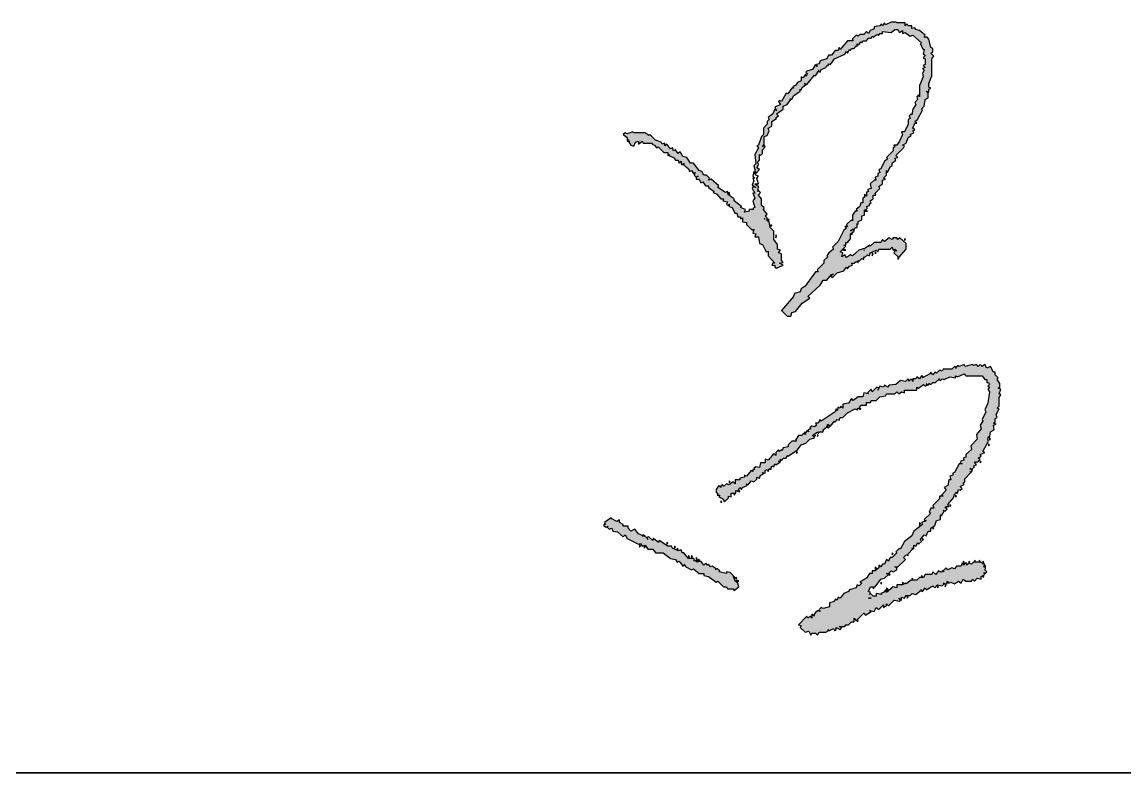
# Model space of a CAD drawing. Header units: millimetres. Extents: x 500457 to 783861, y -293369 to -162148.
# Drawn here: x 653316 to 654312, y -243491 to -242812 of the extents above; entities that cross this region are included whole.
import ezdxf

# ---------------------------------------------------------------- set-up
doc = ezdxf.new("R2010")
doc.units = ezdxf.units.MM
doc.header["$LTSCALE"] = 1000
doc.layers.add('PUB_TEXT', color=7, linetype='Continuous')
doc.layers.add('WALL', color=255, linetype='Continuous')
doc.layers.add('图框', color=4, linetype='Continuous', lineweight=35)

# ---------------------------------------------------------------- blocks, each defined once
blk = doc.blocks.new('A$C59021D72')
at = {"linetype": 'Continuous'}
for points in [[(1012, 447.88), (1012, 449.02), (1012.57, 448.45), (1013.14, 450.16), (1015.42, 451.87), (1014.28, 452.44), (1015.99, 451.87), (1020.56, 457.58), (1021.13, 457), (1022.98, 459.78), (1022.84, 459.86), (1023.41, 460.43), (1022.98, 459.78), (1023.98, 459.29), (1024.55, 461), (1027.4, 462.14), (1027.97, 463.28), (1029.11, 463.28), (1029.11, 464.42), (1030.25, 463.85), (1032.53, 467.27), (1038.8, 470.12), (1039.94, 471.83), (1040.51, 470.69), (1041.66, 472.97), (1042.23, 472.4), (1042.8, 473.54), (1044.51, 473.54), (1045.65, 475.25), (1046.22, 474.68), (1046.22, 476.39), (1047.36, 475.82), (1048.5, 477.53), (1049.07, 476.96), (1049.64, 478.1), (1051.92, 478.1), (1053.06, 479.81), (1054.77, 479.81), (1055.34, 480.95), (1055.91, 480.38), (1058.19, 482.1), (1059.33, 481.53), (1059.9, 482.67), (1061.61, 482.67), (1061.61, 483.81), (1066.75, 483.24), (1069.03, 484.95), (1070.74, 484.95), (1071.88, 483.24), (1073.59, 484.38), (1073.59, 482.67), (1075.3, 483.24), (1078.15, 480.95), (1079.86, 481.53), (1084.99, 476.96), (1084.42, 476.39), (1085.56, 473.54), (1086.7, 472.97), (1086.13, 470.12), (1087.27, 469.55), (1086.13, 467.84), (1087.27, 467.27), (1087.27, 463.85), (1086.13, 463.28), (1087.27, 462.14), (1085.56, 461.57), (1086.7, 460.43), (1085.56, 458.72), (1086.13, 456.43), (1083.85, 451.3), (1083.85, 444.46), (1083.28, 445.6), (1082.14, 444.46), (1082.71, 442.75), (1081, 441.04), (1081.57, 439.9), (1079.86, 437.05), (1079.29, 433.63), (1078.72, 434.2), (1077.58, 433.05), (1078.15, 431.34), (1077.01, 430.77), (1077.01, 427.92), (1074.73, 423.36), (1073.02, 423.36), (1073.59, 421.65), (1071.88, 417.66), (1070.17, 415.38), (1068.46, 415.38), (1069.03, 414.24), (1067.89, 413.67), (1067.89, 411.96), (1063.89, 407.96), (1064.47, 406.82), (1062.75, 405.68), (1060.47, 401.12), (1059.33, 400.55), (1059.9, 398.84), (1058.76, 398.27), (1058.76, 396.56), (1057.05, 395.99), (1057.62, 394.28), (1056.48, 394.28), (1054.2, 392), (1054.77, 389.15), (1052.49, 388.58), (1053.06, 387.44), (1051.92, 386.87), (1051.92, 384.58), (1050.78, 385.72), (1050.78, 384.01), (1049.64, 383.44), (1049.64, 380.59), (1048.5, 380.59), (1047.93, 378.31), (1045.65, 376.6), (1046.22, 375.46), (1045.08, 375.46), (1043.37, 373.18), (1043.37, 369.76), (1042.8, 370.33), (1039.94, 367.48), (1040.51, 366.34), (1038.8, 366.34), (1039.94, 365.2), (1038.23, 364.06), (1034.81, 357.21), (1031.39, 353.79), (1031.96, 352.65), (1029.11, 350.37), (1027.97, 348.66), (1028.54, 348.09), (1026.26, 345.81), (1026.26, 344.1), (1022.27, 340.11), (1022.84, 338.97), (1021.13, 338.97), (1014.85, 330.41), (1012.57, 328.7), (1012, 326.99), (1008.58, 325.85), (1008.01, 324.14), (1000.6, 315.59), (1004.02, 312.16), (1006.3, 312.16), (1006.87, 314.44), (1009.15, 315.02), (1013.14, 320.15), (1017.71, 323), (1016.56, 324.14), (1023.98, 330.98), (1025.69, 333.83), (1027.97, 333.83), (1030.82, 337.25), (1031.96, 337.82), (1030.25, 336.11), (1031.39, 335.54), (1034.24, 338.39), (1038.23, 339.54), (1039.94, 341.82), (1040.51, 340.68), (1041.66, 342.39), (1043.37, 342.96), (1042.8, 344.1), (1044.51, 344.1), (1045.65, 345.24), (1046.79, 344.67), (1046.79, 345.81), (1047.36, 345.24), (1049.07, 346.95), (1050.21, 346.38), (1050.21, 348.09), (1050.78, 347.52), (1052.49, 349.23), (1053.63, 348.66), (1054.2, 350.37), (1057.62, 352.08), (1058.76, 350.94), (1059.33, 352.65), (1066.18, 352.65), (1067.32, 353.79), (1067.89, 352.08), (1069.03, 352.65), (1070.17, 351.51), (1069.03, 351.51), (1068.46, 350.37), (1071.31, 347.52), (1075.87, 352.65), (1075.87, 356.07), (1071.88, 359.49), (1070.74, 358.35), (1070.17, 359.49), (1067.89, 359.49), (1067.32, 358.35), (1065.61, 359.49), (1062.75, 357.21), (1061.61, 358.35), (1060.47, 356.64), (1056.48, 356.64), (1054.2, 354.36), (1053.63, 354.93), (1051.35, 353.22), (1047.36, 352.08), (1043.37, 348.66), (1042.23, 349.23), (1039.94, 347.52), (1038.8, 349.23), (1037.09, 348.09), (1037.66, 350.37), (1035.95, 350.94), (1039.37, 354.36), (1038.23, 354.93), (1039.37, 354.93), (1039.37, 356.64), (1040.51, 356.64), (1042.23, 358.92), (1042.23, 361.77), (1044.51, 363.49), (1044.13, 364.25), (1043.69, 364.46), (1042.23, 363.49), (1043.37, 364.63), (1043.69, 364.46), (1043.94, 364.63), (1044.13, 364.25), (1044.51, 364.06), (1045.08, 365.77), (1046.22, 365.77), (1046.22, 368.05), (1046.79, 367.48), (1046.79, 369.19), (1049.07, 370.33), (1049.07, 372.61), (1050.78, 373.18), (1050.78, 376.03), (1052.49, 377.17), (1051.92, 378.31), (1053.63, 378.88), (1053.63, 380.02), (1054.77, 380.59), (1054.2, 381.73), (1055.91, 382.87), (1055.91, 385.15), (1057.62, 385.15), (1057.05, 386.3), (1059.9, 389.15), (1059.33, 390.29), (1061.61, 392), (1061.61, 394.28), (1063.32, 394.85), (1062.18, 395.42), (1063.89, 397.13), (1063.89, 399.98), (1064.47, 398.84), (1066.18, 402.26), (1067.32, 402.83), (1067.32, 404.54), (1069.6, 406.25), (1069.03, 407.39), (1070.74, 407.96), (1069.6, 409.1), (1074.16, 413.67), (1074.73, 414.81), (1073.59, 415.38), (1075.87, 416.52), (1077.01, 419.94), (1078.72, 421.08), (1078.15, 421.65), (1080.43, 422.79), (1079.86, 423.93), (1081, 424.5), (1079.86, 425.64), (1081, 428.49), (1082.14, 428.49), (1081, 429.63), (1082.71, 430.77), (1085.56, 436.48), (1084.99, 437.05), (1086.7, 438.76), (1087.27, 442.75), (1088.99, 443.89), (1088.99, 446.74), (1087.84, 447.88), (1089.56, 447.31), (1089.56, 449.02), (1090.7, 449.59), (1089.56, 450.16), (1089.56, 452.44), (1091.27, 457), (1091.27, 467.27), (1092.41, 468.98), (1090.7, 470.69), (1091.84, 471.26), (1091.84, 473.54), (1090.7, 474.11), (1089.56, 479.24), (1088.42, 480.38), (1086.7, 480.38), (1087.27, 481.53), (1083.85, 484.38), (1081.57, 484.95), (1081, 486.09), (1079.29, 485.52), (1079.29, 487.23), (1077.01, 487.23), (1076.44, 488.37), (1075.3, 487.23), (1075.3, 488.94), (1070.17, 488.94), (1069.6, 489.51), (1066.75, 489.51), (1063.32, 487.8), (1062.75, 488.94), (1061.61, 487.23), (1061.04, 488.37), (1059.9, 487.23), (1056.48, 486.66), (1056.48, 485.52), (1054.2, 484.38), (1053.06, 482.67), (1051.92, 483.81), (1050.21, 482.1), (1047.93, 482.1), (1046.79, 480.95), (1045.65, 481.53), (1043.37, 479.24), (1043.94, 478.1), (1040.51, 478.1), (1035.95, 472.97), (1035.38, 474.11), (1034.81, 472.4), (1033.1, 472.4), (1030.82, 469.55), (1029.11, 469.55), (1027.97, 467.27), (1023.98, 466.13), (1023.41, 464.42), (1021.7, 463.85), (1022.27, 462.71), (1021.13, 463.85), (1019.42, 461), (1015.99, 459.86), (1015.42, 459.29), (1016.56, 458.15), (1015.42, 458.15), (1014.85, 457.58), (1013.71, 455.86), (1012.57, 456.43), (1012.57, 454.15), (1010.29, 453.01), (1009.15, 451.3), (1007.44, 450.73), (1008.01, 449.59), (1006.87, 449.59), (1004.59, 446.17), (1003.45, 446.74), (1000.6, 441.61), (999.46, 442.18), (998.89, 441.61), (1000.03, 439.9), (996.61, 438.19), (997.75, 435.91), (996.61, 437.05), (995.47, 434.2), (992.61, 431.91), (993.19, 430.77), (992.04, 429.63), (992.04, 427.92), (989.76, 425.64), (989.76, 421.65), (988.62, 420.51), (986.91, 415.38), (985.77, 414.81), (986.91, 413.67), (984.63, 409.67), (985.2, 403.97), (984.06, 402.83), (985.2, 398.27), (987.48, 400.55), (985.77, 401.69), (986.91, 403.4), (986.34, 405.11), (987.48, 406.25), (987.48, 409.67), (988.05, 409.1), (989.19, 410.25), (989.19, 412.53), (990.9, 414.24), (990.33, 415.38), (989.19, 414.24), (990.33, 415.95), (990.33, 420.51), (992.04, 421.08), (993.19, 423.93), (992.61, 425.64), (994.9, 426.78), (994.9, 429.63), (997.75, 431.34), (997.18, 431.91), (998.89, 433.05), (997.75, 434.2), (1001.74, 437.05), (1001.74, 438.76), (1004.02, 439.9), (1006.3, 442.75), (1005.73, 443.32), (1006.87, 442.75), (1008.01, 445.03)], [(984.06, 364.63), (983.49, 362.35), (985.2, 361.77), (984.63, 360.06), (986.91, 360.06), (987.48, 356.07), (989.19, 355.5), (991.47, 350.94), (992.61, 351.51), (992.61, 348.66), (996.61, 344.1), (996.61, 341.82), (997.75, 341.25), (1001.74, 342.96), (999.46, 344.1), (1001.74, 344.67), (1000.6, 345.81), (1000.6, 349.8), (998.89, 350.37), (1000.03, 352.08), (998.32, 352.65), (998.32, 355.5), (996.04, 358.35), (996.04, 363.49), (993.76, 365.77), (993.19, 369.19), (992.04, 369.76), (992.04, 371.47), (990.9, 372.61), (992.04, 373.75), (989.76, 376.6), (990.33, 377.74), (988.62, 378.88), (988.62, 382.87), (986.1, 386.24), (986.91, 390.29), (983.59, 392.78), (982.92, 391.43), (985.2, 389.72), (983.49, 390.29), (982.92, 389.15), (984.63, 386.3), (983.49, 386.3), (984.63, 383.44), (983.49, 381.73), (984.96, 376.6), (981.21, 376.6), (981.21, 375.46), (978.36, 374.89), (978.93, 376.6), (976.08, 377.74), (976.65, 378.31), (972.09, 381.73), (972.09, 382.87), (969.81, 384.58), (969.23, 386.87), (968.35, 386.42), (968.66, 385.15), (967.64, 387.21), (966.95, 386.87), (962.39, 389.72), (962.96, 390.86), (958.4, 394.85), (956.69, 394.28), (957.26, 395.42), (955.55, 397.13), (953.84, 397.13), (952.7, 399.41), (950.99, 399.98), (947.57, 404.54), (945.86, 404.54), (943.57, 407.96), (941.29, 408.53), (939.58, 411.39), (938.44, 410.25), (936.73, 412.53), (935.59, 411.96), (935.02, 413.67), (933.88, 413.1), (931.6, 415.95), (930.46, 414.81), (930.46, 416.52), (928.75, 415.95), (928.18, 417.09), (924.76, 418.23), (921.33, 421.65), (920.76, 421.08), (918.48, 422.79), (911.64, 422.79), (911.07, 423.36), (907.65, 422.22), (906.51, 422.79), (905.37, 421.65), (907.65, 419.94), (907.65, 418.23), (908.79, 418.8), (908.11, 418.11), (908.41, 417.66), (909.36, 417.66), (908.79, 417.09), (909.93, 415.38), (911.64, 414.81), (912.78, 417.09), (914.49, 417.66), (914.49, 415.95), (916.77, 417.66), (917.34, 416.52), (923.05, 416.52), (922.48, 415.95), (924.19, 415.38), (925.33, 413.67), (926.47, 414.24), (929.89, 410.82), (932.17, 410.82), (932.17, 409.33), (932.42, 409.23), (933.31, 409.67), (932.74, 409.1), (935.59, 407.96), (936.73, 406.25), (938.44, 406.25), (939.01, 404.54), (940.15, 405.68), (940.15, 403.97), (940.72, 403.4), (941.86, 404.54), (941.86, 403.4), (944.71, 401.12), (945.28, 399.41), (946.43, 399.98), (947.57, 398.27), (948.71, 398.84), (948.14, 397.13), (949.28, 395.99), (949.28, 394.85), (950.99, 394.85), (952.13, 392.57), (953.27, 393.14), (954.98, 390.86), (956.69, 390.86), (956.69, 389.72), (960.11, 387.44), (959.54, 386.87), (961.82, 385.72), (964.1, 382.87), (965.81, 382.87), (965.24, 381.73), (969.23, 380.93), (969.23, 378.31), (970.95, 377.74), (972.66, 374.32), (973.8, 374.32), (974.37, 372.04), (977.22, 372.04), (977.22, 369.19), (979.5, 368.62), (979.5, 367.48), (982.92, 364.06)], [(1010.29, 231.76), (1012.57, 234.61), (1015.42, 235.75), (1017.71, 238.03), (1019.99, 238.6), (1020.56, 239.17), (1019.42, 240.31), (1022.27, 242.59), (1022.84, 241.45), (1023.41, 242.59), (1025.69, 242.59), (1025.69, 243.74), (1027.97, 245.45), (1028.08, 245.79), (1027.97, 246.02), (1028.2, 246.13), (1028.54, 247.16), (1030.25, 246.02), (1032.53, 248.87), (1033.1, 248.3), (1034.24, 250.01), (1035.38, 249.44), (1035.95, 251.15), (1037.66, 251.15), (1040.51, 254), (1045.08, 256.28), (1046.22, 255.71), (1046.79, 256.85), (1047.36, 256.28), (1048.5, 258.56), (1051.92, 258.56), (1051.92, 260.27), (1054.2, 260.27), (1054.77, 261.41), (1057.62, 261.41), (1059.9, 263.69), (1063.32, 264.26), (1063.89, 265.4), (1069.03, 265.4), (1070.17, 266.54), (1071.31, 265.4), (1073.02, 266.54), (1074.73, 265.97), (1074.73, 267.69), (1082.14, 267.69), (1082.14, 269.4), (1083.28, 268.83), (1086.13, 271.11), (1087.27, 269.97), (1088.42, 271.11), (1088.99, 270.54), (1089.56, 271.68), (1090.7, 271.11), (1091.84, 272.25), (1093.55, 272.25), (1095.26, 273.96), (1096.4, 273.39), (1097.54, 274.53), (1098.68, 273.96), (1102.1, 275.67), (1105.52, 275.1), (1105.52, 276.24), (1106.66, 275.67), (1110.65, 277.38), (1111.79, 276.24), (1121.49, 276.24), (1123.2, 273.96), (1124.34, 273.96), (1124.34, 272.25), (1125.48, 272.25), (1126.05, 271.11), (1124.91, 269.97), (1126.05, 269.4), (1124.91, 268.26), (1126.05, 266.54), (1124.91, 259.7), (1123.2, 255.71), (1123.77, 254.57), (1121.49, 250.01), (1122.06, 248.87), (1120.35, 246.59), (1120.92, 244.31), (1118.07, 240.88), (1118.64, 238.03), (1114.65, 234.04), (1115.22, 231.76), (1111.79, 228.91), (1111.79, 227.2), (1110.08, 226.63), (1110.65, 225.49), (1108.94, 224.92), (1108.37, 223.78), (1109.51, 223.21), (1107.8, 223.21), (1104.95, 218.07), (1103.81, 217.5), (1103.81, 216.36), (1102.1, 215.79), (1102.67, 213.51), (1101.53, 213.51), (1100.96, 210.09), (1098.68, 208.95), (1099.82, 207.24), (1096.97, 204.39), (1098.11, 203.82), (1095.83, 203.82), (1095.83, 202.11), (1091.84, 198.12), (1092.41, 196.41), (1090.7, 196.41), (1089.56, 194.12), (1090.7, 193.55), (1086.7, 189.56), (1087.13, 188.71), (1087.84, 188.99), (1087.27, 188.42), (1087.13, 188.71), (1084.99, 187.85), (1085.56, 186.71), (1080.43, 182.72), (1079.29, 179.87), (1074.73, 176.45), (1072.45, 171.88), (1071.31, 171.88), (1069.6, 170.17), (1070.17, 169.6), (1067.32, 166.75), (1066.18, 166.75), (1065.04, 164.47), (1063.89, 165.61), (1062.75, 162.76), (1061.61, 162.76), (1060.47, 161.05), (1059.33, 162.19), (1059.33, 160.48), (1057.05, 158.77), (1055.34, 158.77), (1055.34, 157.06), (1053.63, 157.06), (1051.92, 154.21), (1047.93, 151.93), (1049.07, 151.36), (1047.36, 149.65), (1046.22, 150.22), (1045.65, 148.51), (1041.66, 147.36), (1041.09, 146.22), (1038.23, 145.08), (1035.95, 142.23), (1034.81, 142.8), (1034.24, 141.09), (1033.1, 141.66), (1031.96, 139.95), (1029.68, 139.38), (1029.68, 137.1), (1025.69, 135.96), (1024.55, 136.53), (1023.41, 135.39), (1023.98, 134.25), (1022.84, 134.82), (1021.13, 133.68), (1019.99, 131.97), (1020.56, 131.4), (1018.85, 132.54), (1018.85, 130.26), (1018.28, 131.4), (1016.56, 130.26), (1015.99, 131.4), (1010.86, 126.27), (1012.57, 125.7), (1012, 124.55), (1014.85, 121.7), (1017.14, 122.27), (1018.28, 119.99), (1018.85, 121.13), (1021.13, 121.13), (1022.27, 119.99), (1023.41, 121.7), (1027.4, 121.7), (1029.11, 122.84), (1028.54, 123.41), (1029.68, 122.84), (1031.96, 123.98), (1032.53, 122.84), (1033.67, 123.41), (1033.67, 124.55), (1035.95, 123.41), (1037.09, 124.55), (1035.38, 125.13), (1038.8, 125.13), (1039.37, 126.27), (1041.09, 126.27), (1042.8, 127.98), (1044.51, 127.98), (1044.51, 130.26), (1045.65, 128.55), (1050.21, 133.11), (1051.35, 131.97), (1054.77, 134.25), (1053.63, 134.82), (1056.48, 134.25), (1057.62, 136.53), (1059.33, 135.39), (1062.18, 138.24), (1062.18, 136.53), (1063.89, 137.67), (1063.89, 138.81), (1065.04, 137.67), (1068.46, 141.09), (1071.88, 140.52), (1072.45, 141.09), (1071.31, 142.23), (1073.02, 141.09), (1073.02, 142.8), (1074.73, 142.23), (1075.87, 143.94), (1078.15, 143.94), (1079.29, 145.08), (1081.57, 144.51), (1084.99, 147.36), (1084.42, 146.79), (1085.56, 146.22), (1087.27, 148.51), (1087.84, 147.36), (1091.84, 149.65), (1092.98, 148.51), (1094.69, 150.22), (1097.54, 149.65), (1098.68, 150.79), (1098.11, 151.36), (1100.39, 150.79), (1100.39, 152.5), (1101.53, 151.36), (1102.67, 151.93), (1104.95, 150.79), (1107.23, 152.5), (1108.94, 151.36), (1110.08, 153.64), (1111.79, 152.5), (1115.22, 152.5), (1115.79, 153.64), (1116.93, 152.5), (1118.64, 154.21), (1120.92, 153.64), (1120.92, 155.35), (1123.2, 156.49), (1122.63, 157.63), (1123.2, 157.06), (1124.34, 158.2), (1123.2, 159.34), (1123.77, 160.48), (1122.63, 161.05), (1123.2, 162.76), (1120.35, 163.9), (1116.36, 163.9), (1115.22, 162.76), (1113.51, 163.33), (1112.37, 162.19), (1112.37, 163.33), (1111.22, 163.33), (1110.65, 162.19), (1109.51, 163.33), (1108.94, 161.62), (1106.09, 161.62), (1104.95, 159.91), (1103.24, 160.48), (1100.96, 159.34), (1099.82, 160.48), (1098.11, 158.77), (1098.68, 158.2), (1097.54, 158.77), (1096.97, 157.63), (1095.26, 158.77), (1093.55, 156.49), (1091.84, 158.2), (1091.27, 156.49), (1087.27, 156.49), (1086.13, 154.78), (1083.85, 154.78), (1082.14, 153.07), (1078.72, 153.07), (1075.87, 150.79), (1075.3, 151.36), (1073.59, 150.22), (1070.17, 150.22), (1070.17, 148.51), (1067.89, 149.08), (1063.89, 145.65), (1063.32, 147.36), (1062.18, 145.65), (1060.47, 145.08), (1061.04, 144.51), (1057.62, 145.08), (1057.62, 143.37), (1055.91, 143.37), (1054.2, 145.08), (1053.63, 144.51), (1054.2, 145.65), (1053.06, 146.22), (1054.2, 149.08), (1057.05, 149.08), (1060.47, 153.64), (1062.75, 154.21), (1065.04, 156.49), (1063.89, 157.06), (1065.04, 157.06), (1066.75, 158.77), (1067.89, 158.2), (1070.17, 159.34), (1070.17, 160.48), (1069.03, 161.05), (1070.74, 161.05), (1075.3, 165.61), (1074.16, 166.75), (1075.87, 168.46), (1077.01, 167.89), (1077.01, 169.03), (1079.86, 171.88), (1079.29, 172.46), (1080.43, 171.88), (1080.43, 174.17), (1081.57, 173.6), (1082.71, 175.88), (1083.28, 174.74), (1084.99, 176.45), (1084.42, 177.59), (1086.7, 180.44), (1087.84, 179.87), (1088.99, 182.72), (1090.7, 182.72), (1090.7, 184.43), (1092.98, 186.14), (1094.12, 188.99), (1096.4, 189.56), (1096.4, 192.41), (1096.97, 191.84), (1098.68, 194.69), (1098.11, 195.26), (1099.25, 194.69), (1100.39, 195.83), (1099.82, 196.98), (1099.25, 196.41), (1099.82, 197.55), (1101.53, 197.55), (1100.96, 198.69), (1104.38, 202.68), (1104.95, 204.96), (1106.09, 205.53), (1105.52, 206.1), (1106.66, 205.53), (1107.23, 207.81), (1108.37, 207.24), (1109.51, 208.38), (1108.37, 209.52), (1110.65, 210.66), (1110.08, 211.8), (1111.22, 212.37), (1111.22, 214.08), (1114.65, 218.07), (1115.79, 219.21), (1114.08, 220.36), (1115.22, 219.79), (1116.93, 221.5), (1116.36, 222.07), (1118.07, 222.64), (1116.93, 224.35), (1119.21, 224.35), (1120.35, 226.06), (1119.21, 226.63), (1120.92, 227.77), (1120.35, 228.91), (1123.2, 230.05), (1122.06, 230.62), (1125.48, 236.89), (1124.91, 238.03), (1125.48, 239.74), (1126.05, 238.6), (1126.62, 242.59), (1128.9, 243.74), (1128.33, 246.59), (1130.04, 247.16), (1128.33, 247.73), (1129.47, 248.3), (1129.47, 250.58), (1130.61, 251.15), (1130.04, 252.86), (1131.75, 256.28), (1130.61, 256.85), (1131.75, 257.99), (1131.75, 263.12), (1132.89, 264.83), (1131.75, 265.4), (1132.89, 268.26), (1131.18, 268.83), (1132.32, 269.4), (1132.32, 271.68), (1130.61, 273.96), (1131.18, 275.1), (1129.47, 276.81), (1129.47, 278.52), (1128.33, 278.52), (1126.62, 281.94), (1124.34, 280.8), (1123.2, 283.08), (1121.49, 281.94), (1120.35, 283.08), (1119.21, 281.94), (1118.07, 283.08), (1116.36, 282.51), (1115.79, 283.08), (1111.22, 281.94), (1110.65, 283.08), (1107.8, 281.94), (1106.66, 282.51), (1105.95, 281.44), (1106.09, 281.37), (1105.52, 280.8), (1105.95, 281.44), (1104.95, 281.94), (1103.24, 280.23), (1098.11, 280.23), (1097.54, 279.09), (1095.83, 279.66), (1094.12, 277.95), (1092.98, 278.52), (1091.84, 276.81), (1090.7, 278.52), (1090.13, 277.38), (1085.56, 275.1), (1086.13, 275.67), (1084.99, 276.24), (1083.85, 274.53), (1082.14, 275.67), (1081.57, 274.53), (1079.86, 274.53), (1079.86, 272.82), (1079.29, 273.96), (1078.15, 273.96), (1077.58, 272.82), (1077.01, 274.53), (1075.3, 272.82), (1072.45, 273.39), (1069.6, 271.11), (1065.61, 270.54), (1064.47, 269.4), (1062.75, 270.54), (1062.18, 269.4), (1059.9, 269.97), (1059.33, 268.83), (1058.19, 269.4), (1055.34, 266.54), (1054.77, 268.26), (1052.49, 265.97), (1053.06, 265.4), (1050.21, 265.97), (1049.64, 263.69), (1046.79, 263.69), (1043.94, 261.41), (1042.8, 262.55), (1041.09, 259.7), (1037.66, 259.13), (1037.66, 256.85), (1036.52, 257.99), (1035.95, 256.85), (1034.81, 257.42), (1034.24, 255.14), (1033.67, 256.28), (1033.1, 254.57), (1024.55, 248.87), (1023.98, 250.01), (1022.84, 247.73), (1021.13, 247.73), (1021.7, 246.59), (1020.56, 245.45), (1018.85, 246.02), (1017.71, 244.88), (1018.28, 244.31), (1016.56, 243.74), (1017.14, 242.59), (1015.99, 243.16), (1015.42, 242.02), (1014.28, 242.02), (1015.42, 240.88), (1013.71, 241.45), (1013.14, 240.31), (1010.86, 240.31), (1009.15, 237.46), (1009.72, 236.89), (1006.87, 236.89), (1004.59, 234.61), (1004.59, 233.47), (1001.74, 232.9), (1001.17, 231.19), (1000.6, 231.76), (999.46, 230.62), (998.89, 231.76), (997.18, 230.05), (997.18, 228.34), (996.04, 229.48), (992.61, 225.49), (990.9, 226.06), (990.9, 223.78), (988.05, 223.78), (987.48, 220.93), (985.2, 221.5), (984.06, 220.36), (984.63, 219.79), (983.49, 219.79), (983.49, 218.64), (982.35, 219.21), (979.5, 215.79), (978.36, 216.36), (978.36, 215.22), (975.51, 214.65), (975.51, 213.51), (972.66, 213.51), (972.66, 211.23), (971.52, 212.37), (969.23, 210.66), (967.52, 211.23), (965.81, 209.52), (965.24, 210.66), (964.1, 210.09), (964.1, 208.95), (962.96, 210.09), (961.25, 207.81), (961.25, 206.1), (962.39, 204.96), (961.82, 204.39), (963.53, 204.39), (962.96, 203.25), (965.24, 202.11), (966.38, 200.4), (968.66, 202.68), (968.66, 203.82), (970.38, 203.25), (970.38, 205.53), (973.23, 205.53), (973.23, 207.24), (974.37, 206.67), (975.51, 208.95), (976.65, 207.81), (977.22, 208.95), (980.07, 210.09), (979.5, 211.23), (980.64, 210.66), (982.35, 212.94), (984.06, 212.37), (985.77, 214.08), (985.77, 215.22), (987.48, 214.65), (988.05, 216.36), (989.76, 216.93), (989.19, 218.07), (990.9, 217.5), (990.9, 219.21), (992.04, 219.79), (992.61, 218.64), (993.19, 220.36), (994.33, 219.79), (994.9, 222.07), (996.04, 221.5), (996.61, 223.21), (997.18, 222.64), (1000.03, 224.35), (1000.03, 226.06), (1001.17, 225.49), (1001.74, 226.63), (1003.45, 226.63), (1004.02, 228.34), (1004.59, 227.77)], [(948.14, 166.18), (944.71, 166.18), (941.86, 169.6), (940.72, 169.6), (940.15, 171.31), (938.44, 170.74), (935.02, 172.46), (934.45, 173.6), (932.17, 173.6), (927.04, 177.02), (926.47, 175.88), (923.62, 178.16), (923.05, 177.02), (920.76, 179.3), (919.62, 178.73), (917.06, 179.87), (916.77, 179.87), (916.86, 179.96), (914.49, 181.01), (912.21, 183.86), (909.93, 182.72), (908.22, 184.43), (908.22, 185.57), (905.37, 185.57), (905.37, 186.71), (903.09, 187.85), (903.09, 189.56), (901.38, 188.42), (898.53, 190.13), (897.95, 190.7), (893.96, 187.85), (894.53, 186.71), (893.96, 187.28), (893.39, 186.14), (895.1, 185), (896.24, 185.57), (895.67, 185), (896.81, 183.86), (898.53, 184.43), (899.1, 182.72), (901.95, 182.15), (905.37, 179.3), (906.51, 180.44), (907.65, 178.16), (914.49, 174.74), (915.63, 175.31), (916.77, 173.6), (918.48, 174.17), (920.19, 171.88), (923.05, 171.88), (924.76, 169.6), (929.32, 169.6), (933.88, 166.18), (936.73, 165.61), (937.87, 163.9), (939.01, 164.47), (941.29, 161.62), (942.29, 162.12), (941.86, 162.76), (942.43, 162.19), (942.29, 162.12), (943, 161.05), (946.43, 159.34), (947.57, 159.91), (950.99, 157.06), (953.84, 157.06), (953.84, 155.92), (956.69, 155.35), (961.25, 151.93), (962.39, 152.5), (965.81, 149.08), (967.52, 149.08), (968.09, 147.93), (971.52, 147.93), (972.09, 146.79), (974.94, 149.08), (974.37, 151.36), (972.66, 152.5), (971.52, 155.92), (969.81, 157.63), (967.52, 158.2), (967.52, 157.06), (962.96, 158.2), (963.53, 158.77), (961.82, 159.91), (960.68, 159.34), (961.25, 159.91), (958.97, 161.62), (957.83, 161.05), (956.69, 162.76), (956.12, 162.19), (954.98, 163.33), (953.84, 162.19), (952.13, 164.47), (949.85, 163.9), (949.28, 165.04), (948.14, 164.47)]]:
    blk.add_hatch(color=256, dxfattribs=at).paths.add_polyline_path(points)
at = {"linetype": 'Continuous', "elevation": 0}
for points in [[(1070.17, 488.94), (1069.6, 489.51), (1066.75, 489.51), (1063.32, 487.8), (1062.75, 488.94), (1061.61, 487.23), (1061.04, 488.37), (1059.9, 487.23), (1056.48, 486.66), (1056.48, 485.52), (1054.2, 484.38), (1053.06, 482.67), (1051.92, 483.81), (1050.21, 482.1), (1047.93, 482.1), (1046.79, 480.95), (1045.65, 481.53), (1043.37, 479.24), (1043.94, 478.1), (1040.51, 478.1), (1035.95, 472.97), (1035.38, 474.11), (1034.81, 472.4), (1033.1, 472.4), (1030.82, 469.55), (1029.11, 469.55), (1027.97, 467.27), (1023.98, 466.13), (1023.41, 464.42), (1021.7, 463.85), (1022.27, 462.71), (1021.13, 463.85), (1019.42, 461), (1015.99, 459.86), (1015.42, 459.29), (1016.56, 458.15), (1015.42, 458.15), (1014.85, 457.58), (1015.99, 457), (1014.85, 457.58), (1013.71, 455.86), (1012.57, 456.43), (1012.57, 454.15), (1010.29, 453.01), (1009.15, 451.3), (1007.44, 450.73), (1008.01, 449.59), (1006.87, 449.59), (1004.59, 446.17), (1003.45, 446.74), (1000.6, 441.61), (999.46, 442.18), (998.89, 441.61), (1000.03, 439.9), (996.61, 438.19), (997.75, 435.91), (996.61, 437.05), (995.47, 434.2), (992.61, 431.91), (993.19, 430.77), (992.04, 429.63), (992.04, 427.92), (989.76, 425.64), (989.76, 421.65), (988.62, 420.51), (986.91, 415.38), (985.77, 414.81), (986.91, 413.67), (984.63, 409.67), (985.2, 403.97), (984.06, 402.83), (985.2, 398.27), (987.48, 400.55), (985.77, 401.69), (986.91, 403.4), (986.34, 405.11), (987.48, 406.25), (987.48, 409.67), (988.05, 409.1), (989.19, 410.25), (989.19, 412.53), (990.9, 414.24), (990.33, 415.38), (989.19, 414.24), (990.33, 415.95), (990.33, 420.51), (992.04, 421.08), (993.19, 423.93), (992.61, 425.64), (994.9, 426.78), (994.9, 429.63), (997.75, 431.34), (997.18, 431.91), (998.89, 433.05), (997.75, 434.2), (1001.74, 437.05), (1001.74, 438.76), (1004.02, 439.9), (1006.3, 442.75), (1005.73, 443.32), (1006.87, 442.75), (1008.01, 445.03), (1012, 447.88), (1012, 449.02), (1012.57, 448.45), (1013.14, 450.16), (1015.42, 451.87), (1014.28, 452.44), (1015.99, 451.87), (1020.56, 457.58), (1021.13, 457), (1023.41, 460.43), (1022.84, 459.86), (1023.98, 459.29), (1024.55, 461), (1027.4, 462.14), (1027.97, 463.28), (1029.11, 463.28), (1029.11, 464.42), (1030.25, 463.85), (1032.53, 467.27), (1038.8, 470.12), (1039.94, 471.83), (1040.51, 470.69), (1041.66, 472.97), (1042.23, 472.4), (1042.8, 473.54), (1044.51, 473.54), (1045.65, 475.25), (1046.22, 474.68), (1046.22, 476.39), (1047.36, 475.82), (1048.5, 477.53), (1049.07, 476.96), (1049.64, 478.1), (1051.92, 478.1), (1053.06, 479.81), (1054.77, 479.81), (1055.34, 480.95), (1055.91, 480.38), (1058.19, 482.1), (1059.33, 481.53), (1059.9, 482.67), (1061.61, 482.67), (1061.61, 483.81), (1066.75, 483.24), (1069.03, 484.95), (1070.74, 484.95), (1071.88, 483.24), (1073.59, 484.38), (1073.59, 482.67), (1075.3, 483.24), (1078.15, 480.95), (1079.86, 481.53), (1084.99, 476.96), (1084.42, 476.39), (1085.56, 473.54), (1086.7, 472.97), (1086.13, 470.12), (1087.27, 469.55), (1086.13, 467.84), (1087.27, 467.27), (1087.27, 463.85), (1086.13, 463.28), (1087.27, 462.14), (1085.56, 461.57), (1086.7, 460.43), (1085.56, 458.72), (1086.13, 456.43), (1083.85, 451.3), (1083.85, 444.46), (1083.28, 445.6), (1082.14, 444.46), (1082.71, 442.75), (1081, 441.04), (1081.57, 439.9), (1079.86, 437.05), (1079.29, 433.63), (1078.72, 434.2), (1077.58, 433.05), (1078.15, 431.34), (1077.01, 430.77), (1077.01, 427.92), (1074.73, 423.36), (1073.02, 423.36), (1073.59, 421.65), (1071.88, 417.66), (1070.17, 415.38), (1068.46, 415.38), (1069.03, 414.24), (1067.89, 413.67), (1067.89, 411.96), (1063.89, 407.96), (1064.47, 406.82), (1062.75, 405.68), (1060.47, 401.12), (1059.33, 400.55), (1059.9, 398.84), (1058.76, 398.27), (1058.76, 396.56), (1057.05, 395.99), (1057.62, 394.28), (1056.48, 394.28), (1054.2, 392), (1054.77, 389.15), (1052.49, 388.58), (1053.06, 387.44), (1051.92, 386.87), (1051.92, 384.58), (1050.78, 385.72), (1050.78, 384.01), (1049.64, 383.44), (1049.64, 380.59), (1048.5, 380.59), (1047.93, 378.31), (1045.65, 376.6), (1046.22, 375.46), (1045.08, 375.46), (1043.37, 373.18), (1043.37, 369.76), (1042.8, 370.33), (1039.94, 367.48), (1040.51, 366.34), (1038.8, 366.34), (1039.94, 365.2), (1038.23, 364.06), (1034.81, 357.21), (1031.39, 353.79), (1031.96, 352.65), (1029.11, 350.37), (1027.97, 348.66), (1028.54, 348.09), (1026.26, 345.81), (1026.26, 344.1), (1022.27, 340.11), (1022.84, 338.97), (1021.13, 338.97), (1014.85, 330.41), (1012.57, 328.7), (1012, 326.99), (1008.58, 325.85), (1008.01, 324.14), (1000.6, 315.59), (1004.02, 312.16), (1006.3, 312.16), (1006.87, 314.44), (1009.15, 315.02), (1013.14, 320.15), (1017.71, 323), (1016.56, 324.14), (1023.98, 330.98), (1025.69, 333.83), (1027.97, 333.83), (1030.82, 337.25), (1031.96, 337.82), (1030.25, 336.11), (1031.39, 335.54), (1034.24, 338.39), (1038.23, 339.54), (1039.94, 341.82), (1040.51, 340.68), (1041.66, 342.39), (1043.37, 342.96), (1042.8, 344.1), (1044.51, 344.1), (1045.65, 345.24), (1046.79, 344.67), (1046.79, 345.81), (1047.36, 345.24), (1049.07, 346.95), (1050.21, 346.38), (1050.21, 348.09), (1050.78, 347.52), (1052.49, 349.23), (1053.63, 348.66), (1054.2, 350.37), (1057.62, 352.08), (1058.76, 350.94), (1059.33, 352.65), (1066.18, 352.65), (1067.32, 353.79), (1067.89, 352.08), (1069.03, 352.65), (1070.17, 351.51), (1069.03, 351.51), (1068.46, 350.37), (1071.31, 347.52), (1075.87, 352.65), (1075.87, 356.07), (1071.88, 359.49), (1070.74, 358.35), (1070.17, 359.49), (1067.89, 359.49), (1067.32, 358.35), (1065.61, 359.49), (1062.75, 357.21), (1061.61, 358.35), (1060.47, 356.64), (1056.48, 356.64), (1054.2, 354.36), (1053.63, 354.93), (1051.35, 353.22), (1047.36, 352.08), (1043.37, 348.66), (1042.23, 349.23), (1039.94, 347.52), (1038.8, 349.23), (1037.09, 348.09), (1037.66, 350.37), (1035.95, 350.94), (1039.37, 354.36), (1038.23, 354.93), (1039.37, 354.93), (1039.37, 356.64), (1040.51, 356.64), (1042.23, 358.92), (1042.23, 361.77), (1044.51, 363.49), (1043.94, 364.63), (1042.23, 363.49), (1043.37, 364.63), (1044.51, 364.06), (1045.08, 365.77), (1046.22, 365.77), (1046.22, 368.05), (1046.79, 367.48), (1046.79, 369.19), (1049.07, 370.33), (1049.07, 372.61), (1050.78, 373.18), (1050.78, 376.03), (1052.49, 377.17), (1051.92, 378.31), (1053.63, 378.88), (1053.63, 380.02), (1054.77, 380.59), (1054.2, 381.73), (1055.91, 382.87), (1055.91, 385.15), (1057.62, 385.15), (1057.05, 386.3), (1059.9, 389.15), (1059.33, 390.29), (1061.61, 392), (1061.61, 394.28), (1063.32, 394.85), (1062.18, 395.42), (1063.89, 397.13), (1063.89, 399.98), (1064.47, 398.84), (1066.18, 402.26), (1067.32, 402.83), (1067.32, 404.54), (1069.6, 406.25), (1069.03, 407.39), (1070.74, 407.96), (1069.6, 409.1), (1074.16, 413.67), (1074.73, 414.81), (1073.59, 415.38), (1075.87, 416.52), (1077.01, 419.94), (1078.72, 421.08), (1078.15, 421.65), (1080.43, 422.79), (1079.86, 423.93), (1081, 424.5), (1079.86, 425.64), (1081, 428.49), (1082.14, 428.49), (1081, 429.63), (1082.71, 430.77), (1085.56, 436.48), (1084.99, 437.05), (1086.7, 438.76), (1087.27, 442.75), (1088.99, 443.89), (1088.99, 446.74), (1087.84, 447.88), (1089.56, 447.31), (1089.56, 449.02), (1090.7, 449.59), (1089.56, 450.16), (1089.56, 452.44), (1091.27, 457), (1091.27, 467.27), (1092.41, 468.98), (1090.7, 470.69), (1091.84, 471.26), (1091.84, 473.54), (1090.7, 474.11), (1089.56, 479.24), (1088.42, 480.38), (1086.7, 480.38), (1087.27, 481.53), (1083.85, 484.38), (1081.57, 484.95), (1081, 486.09), (1079.29, 485.52), (1079.29, 487.23), (1077.01, 487.23), (1076.44, 488.37), (1075.3, 487.23), (1075.3, 488.94), (1070.17, 488.94)], [(911.64, 422.79), (911.07, 423.36), (907.65, 422.22), (906.51, 422.79), (905.37, 421.65), (907.65, 419.94), (907.65, 418.23), (908.79, 418.8), (907.65, 417.66), (909.36, 417.66), (908.79, 417.09), (909.93, 415.38), (911.64, 414.81), (912.78, 417.09), (914.49, 417.66), (914.49, 415.95), (916.77, 417.66), (917.34, 416.52), (923.05, 416.52), (922.48, 415.95), (924.19, 415.38), (925.33, 413.67), (926.47, 414.24), (929.89, 410.82), (932.17, 410.82), (932.17, 409.1), (933.31, 409.67), (932.74, 409.1), (935.59, 407.96), (936.73, 406.25), (938.44, 406.25), (939.01, 404.54), (940.15, 405.68), (940.15, 403.97), (940.72, 403.4), (941.86, 404.54), (941.86, 403.4), (944.71, 401.12), (945.28, 399.41), (946.43, 399.98), (947.57, 398.27), (948.71, 398.84), (948.14, 397.13), (949.28, 395.99), (950.42, 396.56), (949.28, 395.99), (949.28, 394.85), (950.99, 394.85), (952.13, 392.57), (953.27, 393.14), (954.98, 390.86), (956.69, 390.86), (956.69, 389.72), (960.11, 387.44), (959.54, 386.87), (961.82, 385.72), (964.1, 382.87), (965.81, 382.87), (965.24, 381.73), (968.09, 381.16), (967.52, 379.45), (968.66, 378.88), (969.23, 380.02), (969.23, 378.31), (970.95, 377.74), (972.66, 374.32), (973.8, 374.32), (974.37, 372.04), (976.08, 372.04), (976.08, 370.9), (977.22, 371.47), (977.22, 369.19), (979.5, 368.62), (979.5, 367.48), (982.92, 364.06), (984.06, 364.63), (983.49, 362.35), (985.2, 361.77), (984.63, 360.06), (986.91, 360.06), (987.48, 356.07), (989.19, 355.5), (991.47, 350.94), (992.61, 351.51), (992.61, 348.66), (996.61, 344.1), (995.47, 344.1), (994.9, 342.96), (996.61, 342.96), (996.61, 341.82), (997.75, 341.25), (1001.74, 342.96), (999.46, 344.1), (1001.74, 344.67), (1000.6, 345.81), (1000.6, 349.8), (998.89, 350.37), (1000.03, 352.08), (998.32, 352.65), (998.32, 355.5), (996.04, 358.35), (996.04, 363.49), (993.76, 365.77), (993.19, 369.19), (992.04, 369.76), (992.04, 371.47), (990.9, 372.61), (992.04, 373.75), (989.76, 376.6), (990.33, 377.74), (988.62, 378.88), (988.62, 382.87), (986.91, 385.15), (988.05, 386.87), (986.91, 388.01), (986.34, 387.44), (986.91, 390.29), (984.63, 392), (986.91, 392), (985.77, 395.42), (986.91, 396.56), (985.2, 397.13), (984.06, 399.41), (983.49, 396.56), (984.63, 395.42), (983.49, 395.42), (984.06, 393.71), (982.92, 391.43), (985.2, 389.72), (983.49, 390.29), (982.92, 389.15), (984.63, 386.3), (983.49, 386.3), (984.63, 383.44), (983.49, 381.73), (984.63, 377.74), (983.49, 377.17), (984.06, 376.6), (981.21, 376.6), (981.21, 375.46), (978.36, 374.89), (978.93, 376.6), (976.08, 377.74), (976.65, 378.31), (972.09, 381.73), (972.09, 382.87), (969.81, 384.58), (969.23, 386.87), (968.09, 386.3), (968.66, 385.15), (968.09, 387.44), (966.95, 386.87), (962.39, 389.72), (962.96, 390.86), (958.4, 394.85), (956.69, 394.28), (957.26, 395.42), (955.55, 397.13), (953.84, 397.13), (952.7, 399.41), (950.99, 399.98), (947.57, 404.54), (945.86, 404.54), (943.57, 407.96), (941.29, 408.53), (939.58, 411.39), (938.44, 410.25), (936.73, 412.53), (935.59, 411.96), (935.02, 413.67), (933.88, 413.1), (931.6, 415.95), (930.46, 414.81), (930.46, 416.52), (928.75, 415.95), (928.18, 417.09), (924.76, 418.23), (921.33, 421.65), (920.76, 421.08), (918.48, 422.79), (911.64, 422.79)], [(1052.49, 375.46), (1051.35, 376.03), (1050.78, 375.46), (1052.49, 375.46)], [(990.33, 370.9), (990.9, 370.9), (990.33, 370.9)], [(993.19, 370.33), (992.61, 370.9), (992.61, 369.76), (993.19, 370.33)], [(994.9, 366.91), (994.33, 367.48), (994.33, 366.34), (994.9, 366.91)], [(997.75, 360.63), (997.18, 361.2), (997.18, 359.49), (997.75, 360.63)], [(1043.37, 361.77), (1042.8, 362.35), (1042.8, 361.2), (1043.37, 361.77)], [(1075.3, 358.35), (1074.73, 358.92), (1074.73, 357.78), (1075.3, 358.35)], [(1039.37, 352.08), (1038.23, 352.65), (1037.66, 352.08), (1039.37, 352.08)], [(1050.21, 352.08), (1050.78, 352.08), (1050.21, 352.08)], [(1055.91, 349.8), (1055.34, 350.37), (1055.34, 348.66), (1055.91, 349.8)], [(1057.62, 350.37), (1057.05, 350.94), (1057.05, 349.8), (1057.62, 350.37)], [(1071.31, 346.95), (1070.74, 347.52), (1070.74, 346.38), (1071.31, 346.95)], [(1116.36, 282.51), (1115.79, 283.08), (1111.22, 281.94), (1110.65, 283.08), (1107.8, 281.94), (1106.66, 282.51), (1105.52, 280.8), (1106.09, 281.37), (1104.95, 281.94), (1103.24, 280.23), (1098.11, 280.23), (1097.54, 279.09), (1095.83, 279.66), (1094.12, 277.95), (1092.98, 278.52), (1091.84, 276.81), (1090.7, 278.52), (1090.13, 277.38), (1085.56, 275.1), (1086.13, 275.67), (1084.99, 276.24), (1083.85, 274.53), (1082.14, 275.67), (1081.57, 274.53), (1079.86, 274.53), (1079.86, 272.82), (1079.29, 273.96), (1078.15, 273.96), (1077.58, 272.82), (1077.01, 274.53), (1075.3, 272.82), (1072.45, 273.39), (1069.6, 271.11), (1065.61, 270.54), (1064.47, 269.4), (1062.75, 270.54), (1062.18, 269.4), (1059.9, 269.97), (1058.76, 267.69), (1059.33, 268.83), (1058.19, 269.4), (1055.34, 266.54), (1054.77, 268.26), (1052.49, 265.97), (1053.06, 265.4), (1050.21, 265.97), (1049.64, 263.69), (1046.79, 263.69), (1043.94, 261.41), (1042.8, 262.55), (1041.09, 259.7), (1037.66, 259.13), (1037.66, 256.85), (1036.52, 257.99), (1035.95, 256.85), (1034.81, 257.42), (1034.24, 255.14), (1033.67, 256.28), (1033.1, 254.57), (1024.55, 248.87), (1023.98, 250.01), (1022.84, 247.73), (1021.13, 247.73), (1021.7, 246.59), (1020.56, 245.45), (1018.85, 246.02), (1017.71, 244.88), (1018.28, 244.31), (1016.56, 243.74), (1017.14, 242.59), (1015.99, 243.16), (1015.42, 242.02), (1014.28, 242.02), (1015.42, 240.88), (1013.71, 241.45), (1013.14, 240.31), (1010.86, 240.31), (1009.15, 237.46), (1009.72, 236.89), (1006.87, 236.89), (1004.59, 234.61), (1004.59, 233.47), (1001.74, 232.9), (1001.17, 231.19), (1000.6, 231.76), (999.46, 230.62), (998.89, 231.76), (997.18, 230.05), (997.18, 228.34), (996.04, 229.48), (992.61, 225.49), (990.9, 226.06), (990.9, 223.78), (988.05, 223.78), (987.48, 220.93), (985.2, 221.5), (984.06, 220.36), (984.63, 219.79), (983.49, 219.79), (983.49, 218.64), (982.35, 219.21), (979.5, 215.79), (978.36, 216.36), (978.36, 215.22), (975.51, 214.65), (975.51, 213.51), (972.66, 213.51), (972.66, 211.23), (971.52, 212.37), (969.23, 210.66), (967.52, 211.23), (965.81, 209.52), (965.24, 210.66), (964.1, 210.09), (964.1, 208.95), (962.96, 210.09), (961.25, 207.81), (961.25, 206.1), (962.39, 204.96), (961.82, 204.39), (963.53, 204.39), (962.96, 203.25), (965.24, 202.11), (966.38, 200.4), (968.66, 202.68), (968.66, 203.82), (970.38, 203.25), (970.38, 205.53), (973.23, 205.53), (973.23, 207.24), (974.37, 206.67), (975.51, 208.95), (976.65, 207.81), (977.22, 208.95), (980.07, 210.09), (979.5, 211.23), (980.64, 210.66), (982.35, 212.94), (984.06, 212.37), (985.77, 214.08), (985.77, 215.22), (987.48, 214.65), (988.05, 216.36), (989.76, 216.93), (989.19, 218.07), (990.9, 217.5), (990.9, 219.21), (992.04, 219.79), (992.61, 218.64), (993.19, 220.36), (994.33, 219.79), (994.9, 222.07), (996.04, 221.5), (996.61, 223.21), (997.18, 222.64), (1000.03, 224.35), (998.89, 224.92), (1000.03, 224.35), (1000.03, 226.06), (1001.17, 225.49), (1001.74, 226.63), (1003.45, 226.63), (1004.02, 228.34), (1004.59, 227.77), (1010.29, 231.76), (1012.57, 234.61), (1015.42, 235.75), (1017.71, 238.03), (1019.99, 238.6), (1020.56, 239.17), (1019.42, 240.31), (1022.27, 242.59), (1022.84, 241.45), (1023.41, 242.59), (1025.69, 242.59), (1025.69, 243.74), (1027.97, 245.45), (1028.54, 247.16), (1030.25, 246.02), (1032.53, 248.87), (1033.1, 248.3), (1034.24, 250.01), (1035.38, 249.44), (1035.95, 251.15), (1037.66, 251.15), (1040.51, 254), (1045.08, 256.28), (1046.22, 255.71), (1046.79, 256.85), (1047.36, 256.28), (1048.5, 258.56), (1051.92, 258.56), (1051.92, 260.27), (1054.2, 260.27), (1054.77, 261.41), (1057.62, 261.41), (1059.9, 263.69), (1063.32, 264.26), (1063.89, 265.4), (1069.03, 265.4), (1070.17, 266.54), (1071.31, 265.4), (1073.02, 266.54), (1074.73, 265.97), (1074.73, 267.69), (1082.14, 267.69), (1082.14, 269.4), (1083.28, 268.83), (1086.13, 271.11), (1087.27, 269.97), (1088.42, 271.11), (1087.84, 271.68), (1088.99, 270.54), (1089.56, 271.68), (1090.7, 271.11), (1091.84, 272.25), (1093.55, 272.25), (1095.83, 274.53), (1095.26, 273.96), (1096.4, 273.39), (1097.54, 274.53), (1098.68, 273.96), (1102.1, 275.67), (1105.52, 275.1), (1105.52, 276.24), (1106.66, 275.67), (1110.65, 277.38), (1111.79, 276.24), (1121.49, 276.24), (1123.2, 273.96), (1124.34, 273.96), (1124.34, 272.25), (1125.48, 272.25), (1126.05, 271.11), (1124.91, 269.97), (1126.05, 269.4), (1124.91, 268.26), (1126.05, 266.54), (1124.91, 259.7), (1123.2, 255.71), (1123.77, 254.57), (1121.49, 250.01), (1122.06, 248.87), (1120.35, 246.59), (1120.92, 244.31), (1118.07, 240.88), (1118.64, 238.03), (1114.65, 234.04), (1115.22, 231.76), (1111.79, 228.91), (1111.79, 227.2), (1110.08, 226.63), (1110.65, 225.49), (1108.94, 224.92), (1108.37, 223.78), (1109.51, 223.21), (1107.8, 223.21), (1104.95, 218.07), (1103.81, 217.5), (1103.81, 216.36), (1102.1, 215.79), (1102.67, 213.51), (1101.53, 213.51), (1100.96, 210.09), (1098.68, 208.95), (1099.82, 207.24), (1096.97, 204.39), (1098.11, 203.82), (1095.83, 203.82), (1095.83, 202.11), (1091.84, 198.12), (1092.41, 196.41), (1090.7, 196.41), (1089.56, 194.12), (1090.7, 193.55), (1086.7, 189.56), (1087.27, 188.42), (1087.84, 188.99), (1084.99, 187.85), (1085.56, 186.71), (1080.43, 182.72), (1079.29, 179.87), (1074.73, 176.45), (1072.45, 171.88), (1071.31, 171.88), (1069.6, 170.17), (1070.17, 169.6), (1067.32, 166.75), (1066.18, 166.75), (1065.04, 164.47), (1063.89, 165.61), (1062.75, 162.76), (1061.61, 162.76), (1060.47, 161.05), (1059.33, 162.19), (1059.33, 160.48), (1057.05, 158.77), (1055.34, 158.77), (1055.34, 157.06), (1053.63, 157.06), (1051.92, 154.21), (1047.93, 151.93), (1049.07, 151.36), (1047.36, 149.65), (1046.22, 150.22), (1045.65, 148.51), (1041.66, 147.36), (1041.09, 146.22), (1038.23, 145.08), (1035.95, 142.23), (1034.81, 142.8), (1034.24, 141.09), (1033.1, 141.66), (1031.96, 139.95), (1029.68, 139.38), (1029.68, 137.1), (1025.69, 135.96), (1024.55, 136.53), (1023.41, 135.39), (1023.98, 134.25), (1022.84, 134.82), (1021.13, 133.68), (1019.99, 131.97), (1020.56, 131.4), (1018.85, 132.54), (1018.85, 130.26), (1018.28, 131.4), (1016.56, 130.26), (1015.99, 131.4), (1010.86, 126.27), (1012.57, 125.7), (1012, 124.55), (1014.85, 121.7), (1017.14, 122.27), (1018.28, 119.99), (1018.85, 121.13), (1021.13, 121.13), (1022.27, 119.99), (1023.41, 121.7), (1027.4, 121.7), (1029.11, 122.84), (1028.54, 123.41), (1029.68, 122.84), (1031.96, 123.98), (1032.53, 122.84), (1033.67, 123.41), (1033.67, 124.55), (1035.95, 123.41), (1037.09, 124.55), (1035.38, 125.13), (1038.8, 125.13), (1039.37, 126.27), (1041.09, 126.27), (1042.8, 127.98), (1044.51, 127.98), (1044.51, 130.26), (1045.65, 128.55), (1050.21, 133.11), (1051.35, 131.97), (1054.77, 134.25), (1053.63, 134.82), (1056.48, 134.25), (1057.62, 136.53), (1059.33, 135.39), (1062.18, 138.24), (1062.18, 136.53), (1063.89, 137.67), (1063.89, 138.81), (1065.04, 137.67), (1068.46, 141.09), (1071.88, 140.52), (1072.45, 141.09), (1071.31, 142.23), (1073.02, 141.09), (1073.02, 142.8), (1074.73, 142.23), (1075.87, 143.94), (1078.15, 143.94), (1079.29, 145.08), (1081.57, 144.51), (1084.99, 147.36), (1084.42, 146.79), (1085.56, 146.22), (1087.27, 148.51), (1087.84, 147.36), (1091.84, 149.65), (1092.98, 148.51), (1094.69, 150.22), (1097.54, 149.65), (1098.68, 150.79), (1098.11, 151.36), (1100.39, 150.79), (1100.39, 152.5), (1101.53, 151.36), (1102.67, 151.93), (1104.95, 150.79), (1107.23, 152.5), (1108.94, 151.36), (1110.08, 153.64), (1111.79, 152.5), (1115.22, 152.5), (1115.79, 153.64), (1116.93, 152.5), (1118.64, 154.21), (1120.92, 153.64), (1120.92, 155.35), (1123.2, 156.49), (1122.63, 157.63), (1123.2, 157.06), (1124.34, 158.2), (1123.2, 159.34), (1123.77, 160.48), (1122.63, 161.05), (1123.2, 162.76), (1120.35, 163.9), (1116.36, 163.9), (1115.22, 162.76), (1113.51, 163.33), (1112.37, 162.19), (1112.37, 163.33), (1111.22, 163.33), (1110.65, 162.19), (1109.51, 163.33), (1108.94, 161.62), (1106.09, 161.62), (1104.95, 159.91), (1103.24, 160.48), (1100.96, 159.34), (1099.82, 160.48), (1098.11, 158.77), (1098.68, 158.2), (1097.54, 158.77), (1096.97, 157.63), (1095.26, 158.77), (1093.55, 156.49), (1091.84, 158.2), (1091.27, 156.49), (1087.27, 156.49), (1086.13, 154.78), (1083.85, 154.78), (1082.14, 153.07), (1078.72, 153.07), (1075.87, 150.79), (1075.3, 151.36), (1073.59, 150.22), (1070.17, 150.22), (1070.17, 148.51), (1067.89, 149.08), (1063.89, 145.65), (1063.32, 147.36), (1062.18, 145.65), (1060.47, 145.08), (1061.04, 144.51), (1057.62, 145.08), (1057.62, 143.37), (1055.91, 143.37), (1054.2, 145.08), (1053.63, 144.51), (1054.2, 145.65), (1053.06, 146.22), (1054.2, 149.08), (1057.05, 149.08), (1060.47, 153.64), (1062.75, 154.21), (1065.04, 156.49), (1063.89, 157.06), (1065.04, 157.06), (1066.75, 158.77), (1067.89, 158.2), (1070.17, 159.34), (1070.17, 160.48), (1069.03, 161.05), (1070.74, 161.05), (1075.3, 165.61), (1074.16, 166.75), (1075.87, 168.46), (1077.01, 167.89), (1077.01, 169.03), (1079.86, 171.88), (1079.29, 172.46), (1080.43, 171.88), (1080.43, 174.17), (1081.57, 173.6), (1082.71, 175.88), (1083.28, 174.74), (1084.99, 176.45), (1084.42, 177.59), (1086.7, 180.44), (1087.84, 179.87), (1088.99, 182.72), (1090.7, 182.72), (1090.7, 184.43), (1092.98, 186.14), (1094.12, 188.99), (1096.4, 189.56), (1096.4, 192.41), (1096.97, 191.84), (1098.68, 194.69), (1098.11, 195.26), (1099.25, 194.69), (1100.39, 195.83), (1099.82, 196.98), (1099.25, 196.41), (1099.82, 197.55), (1101.53, 197.55), (1100.96, 198.69), (1104.38, 202.68), (1104.95, 204.96), (1106.09, 205.53), (1105.52, 206.1), (1106.66, 205.53), (1107.23, 207.81), (1108.37, 207.24), (1109.51, 208.38), (1108.37, 209.52), (1110.65, 210.66), (1110.08, 211.8), (1111.22, 212.37), (1111.22, 214.08), (1114.65, 218.07), (1114.08, 218.64), (1114.65, 218.07), (1115.79, 219.21), (1114.08, 220.36), (1115.22, 219.79), (1116.93, 221.5), (1116.36, 222.07), (1118.07, 222.64), (1116.93, 224.35), (1119.21, 224.35), (1120.35, 226.06), (1119.21, 226.63), (1120.92, 227.77), (1120.35, 228.91), (1123.2, 230.05), (1122.06, 230.62), (1125.48, 236.89), (1124.91, 238.03), (1125.48, 239.74), (1126.05, 238.6), (1126.62, 242.59), (1128.9, 243.74), (1128.33, 246.59), (1130.04, 247.16), (1128.33, 247.73), (1129.47, 248.3), (1129.47, 250.58), (1130.61, 251.15), (1130.04, 252.86), (1131.75, 256.28), (1130.61, 256.85), (1131.75, 257.99), (1131.75, 263.12), (1132.89, 264.83), (1131.75, 265.4), (1132.89, 268.26), (1131.18, 268.83), (1132.32, 269.4), (1132.32, 271.68), (1130.61, 273.96), (1131.18, 275.1), (1129.47, 276.81), (1129.47, 278.52), (1128.33, 278.52), (1126.62, 281.94), (1124.34, 280.8), (1123.2, 283.08), (1121.49, 281.94), (1120.35, 283.08), (1119.21, 281.94), (1118.07, 283.08), (1116.36, 282.51)], [(1048.5, 256.28), (1047.93, 256.85), (1047.93, 255.71), (1048.5, 256.28)], [(1029.68, 245.45), (1029.11, 246.59), (1027.97, 246.02), (1028.54, 244.88), (1029.68, 245.45)], [(1021.13, 240.31), (1020.56, 240.88), (1020.56, 239.74), (1021.13, 240.31)], [(1022.84, 240.31), (1022.27, 240.88), (1022.27, 239.74), (1022.84, 240.31)], [(1126.05, 234.61), (1125.48, 235.18), (1125.48, 234.04), (1126.05, 234.61)], [(1126.62, 238.03), (1126.05, 238.6), (1126.05, 237.46), (1126.62, 238.03)], [(1010.29, 230.05), (1009.72, 230.62), (1009.72, 229.48), (1010.29, 230.05)], [(1120.92, 224.35), (1120.35, 224.92), (1120.35, 223.78), (1120.92, 224.35)], [(969.81, 212.37), (969.23, 212.94), (969.23, 211.8), (969.81, 212.37)], [(975.51, 206.67), (974.94, 207.24), (974.94, 206.1), (975.51, 206.67)], [(964.67, 200.4), (964.1, 200.97), (964.1, 199.83), (964.67, 200.4)], [(972.66, 204.96), (972.09, 205.53), (972.09, 204.39), (972.66, 204.96)], [(1106.09, 203.82), (1105.52, 204.39), (1105.52, 203.25), (1106.09, 203.82)], [(1102.67, 198.12), (1102.1, 198.69), (1102.1, 197.55), (1102.67, 198.12)], [(898.53, 190.13), (897.95, 190.7), (893.96, 187.85), (894.53, 186.71), (893.96, 187.28), (893.39, 186.14), (895.1, 185), (896.24, 185.57), (895.67, 185), (896.81, 183.86), (898.53, 184.43), (899.1, 182.72), (901.95, 182.15), (905.37, 179.3), (906.51, 180.44), (907.65, 178.16), (914.49, 174.74), (915.63, 175.31), (916.77, 173.6), (918.48, 174.17), (920.19, 171.88), (923.05, 171.88), (924.76, 169.6), (929.32, 169.6), (933.88, 166.18), (936.73, 165.61), (937.87, 163.9), (939.01, 164.47), (941.29, 161.62), (942.43, 162.19), (941.86, 162.76), (943, 161.05), (946.43, 159.34), (947.57, 159.91), (950.99, 157.06), (953.84, 157.06), (953.84, 155.92), (956.69, 155.35), (961.25, 151.93), (962.39, 152.5), (965.81, 149.08), (967.52, 149.08), (968.09, 147.93), (971.52, 147.93), (972.09, 146.79), (974.94, 149.08), (974.37, 151.36), (972.66, 152.5), (971.52, 155.92), (969.81, 157.63), (967.52, 158.2), (967.52, 157.06), (962.96, 158.2), (963.53, 158.77), (961.82, 159.91), (960.68, 159.34), (961.25, 159.91), (958.97, 161.62), (957.83, 161.05), (956.69, 162.76), (956.12, 162.19), (954.98, 163.33), (953.84, 162.19), (952.13, 164.47), (949.85, 163.9), (949.28, 165.04), (948.14, 164.47), (948.14, 166.18), (944.71, 166.18), (941.86, 169.6), (940.72, 169.6), (940.15, 171.31), (938.44, 170.74), (935.02, 172.46), (934.45, 173.6), (932.17, 173.6), (927.04, 177.02), (926.47, 175.88), (923.62, 178.16), (923.05, 177.02), (920.76, 179.3), (919.62, 178.73), (920.19, 177.59), (919.62, 178.73), (914.49, 181.01), (912.21, 183.86), (909.93, 182.72), (908.22, 184.43), (908.22, 185.57), (905.37, 185.57), (905.37, 186.71), (903.09, 187.85), (903.09, 189.56), (901.38, 188.42), (898.53, 190.13)], [(1084.42, 187.28), (1083.85, 187.85), (1083.85, 186.14), (1084.42, 187.28)], [(918.48, 179.87), (917.34, 180.44), (916.77, 179.87), (918.48, 179.87)], [(1092.41, 184.43), (1091.84, 185), (1091.84, 183.86), (1092.41, 184.43)], [(915.63, 173.6), (915.06, 174.74), (915.06, 173.03), (915.63, 173.6)], [(918.48, 173.03), (917.91, 173.6), (917.91, 172.46), (918.48, 173.03)], [(932.17, 175.31), (931.6, 175.88), (931.6, 174.74), (932.17, 175.31)], [(936.73, 173.03), (936.16, 173.6), (936.16, 172.46), (936.73, 173.03)], [(1086.13, 177.59), (1085.56, 178.16), (1085.56, 177.02), (1086.13, 177.59)], [(938.44, 171.88), (937.87, 172.46), (937.87, 171.31), (938.44, 171.88)], [(945.28, 167.32), (944.71, 167.89), (944.71, 166.18), (945.28, 167.32)], [(947, 167.32), (946.43, 167.89), (946.43, 166.75), (947, 167.32)], [(949.85, 166.18), (949.28, 166.75), (949.28, 165.61), (949.85, 166.18)], [(1067.89, 169.03), (1067.32, 169.6), (1067.32, 168.46), (1067.89, 169.03)], [(951.56, 165.04), (950.42, 165.61), (949.85, 165.04), (951.56, 165.04)], [(1057.62, 160.48), (1057.05, 161.05), (1057.05, 159.34), (1058.19, 159.91), (1057.62, 160.48)], [(1110.65, 163.9), (1110.08, 164.47), (1110.08, 162.76), (1110.65, 163.9)], [(1114.08, 163.9), (1113.51, 164.47), (1113.51, 163.33), (1114.08, 163.9)], [(1117.5, 164.47), (1116.93, 165.04), (1116.93, 163.9), (1117.5, 164.47)], [(1120.35, 164.47), (1119.78, 165.04), (1119.78, 163.9), (1120.35, 164.47)], [(1122.63, 163.9), (1122.06, 164.47), (1122.06, 162.76), (1122.63, 163.9)], [(1123.77, 161.62), (1123.2, 162.19), (1123.2, 161.05), (1123.77, 161.62)], [(972.66, 154.78), (972.09, 155.35), (972.09, 154.21), (972.66, 154.78)], [(973.8, 154.21), (973.23, 154.78), (973.23, 153.64), (973.8, 154.21)], [(974.94, 152.5), (973.8, 153.07), (973.23, 152.5), (974.94, 152.5)], [(1066.18, 156.49), (1065.61, 157.06), (1065.61, 155.92), (1066.18, 156.49)], [(1079.86, 153.64), (1079.29, 154.21), (1079.29, 153.07), (1079.86, 153.64)], [(1085.56, 155.35), (1084.99, 155.92), (1084.99, 154.78), (1085.56, 155.35)], [(1122.63, 155.35), (1122.06, 155.92), (1122.06, 154.78), (1122.63, 155.35)], [(1056.48, 148.51), (1055.91, 149.08), (1055.91, 147.93), (1056.48, 148.51)], [(1061.04, 151.36), (1060.47, 151.93), (1060.47, 150.79), (1061.04, 151.36)], [(1064.47, 147.93), (1063.89, 148.51), (1063.89, 146.79), (1065.04, 147.36), (1064.47, 147.93)], [(1074.16, 151.36), (1073.59, 151.93), (1073.59, 150.22), (1074.16, 151.36)], [(1095.26, 149.08), (1094.69, 149.65), (1094.69, 148.51), (1095.26, 149.08)], [(1099.82, 150.22), (1099.25, 150.79), (1099.25, 149.08), (1099.82, 150.22)], [(1053.06, 142.23), (1054.77, 142.23), (1053.06, 142.23)], [(1077.01, 142.8), (1076.44, 143.37), (1076.44, 142.23), (1077.01, 142.8)], [(1046.79, 128.55), (1046.22, 129.12), (1046.22, 127.98), (1046.79, 128.55)]]:
    blk.add_lwpolyline(points, dxfattribs=at)
blk = doc.blocks.new('A$C57a0c051')
at = {"layer": '图框', "color": 4}
blk.add_line((0, -27300.01), (6000, -27300.01), dxfattribs=at)
at = {"layer": 'PUB_TEXT', "xscale": 1.499999867364378, "yscale": 1.499999867364378, "zscale": 1.499999867364378, "rotation": 0.005566601229444}
blk.add_blockref('A$C59021D72', (2109.04, -27355.49), dxfattribs=at)

msp = doc.modelspace()

# ---------------------------------------------------------------- block references
at = {"layer": 'WALL', "color": 0}
msp.add_blockref('A$C57a0c051', (650391.95, -216190.68), dxfattribs=at)

doc.saveas('drawing.dxf')
